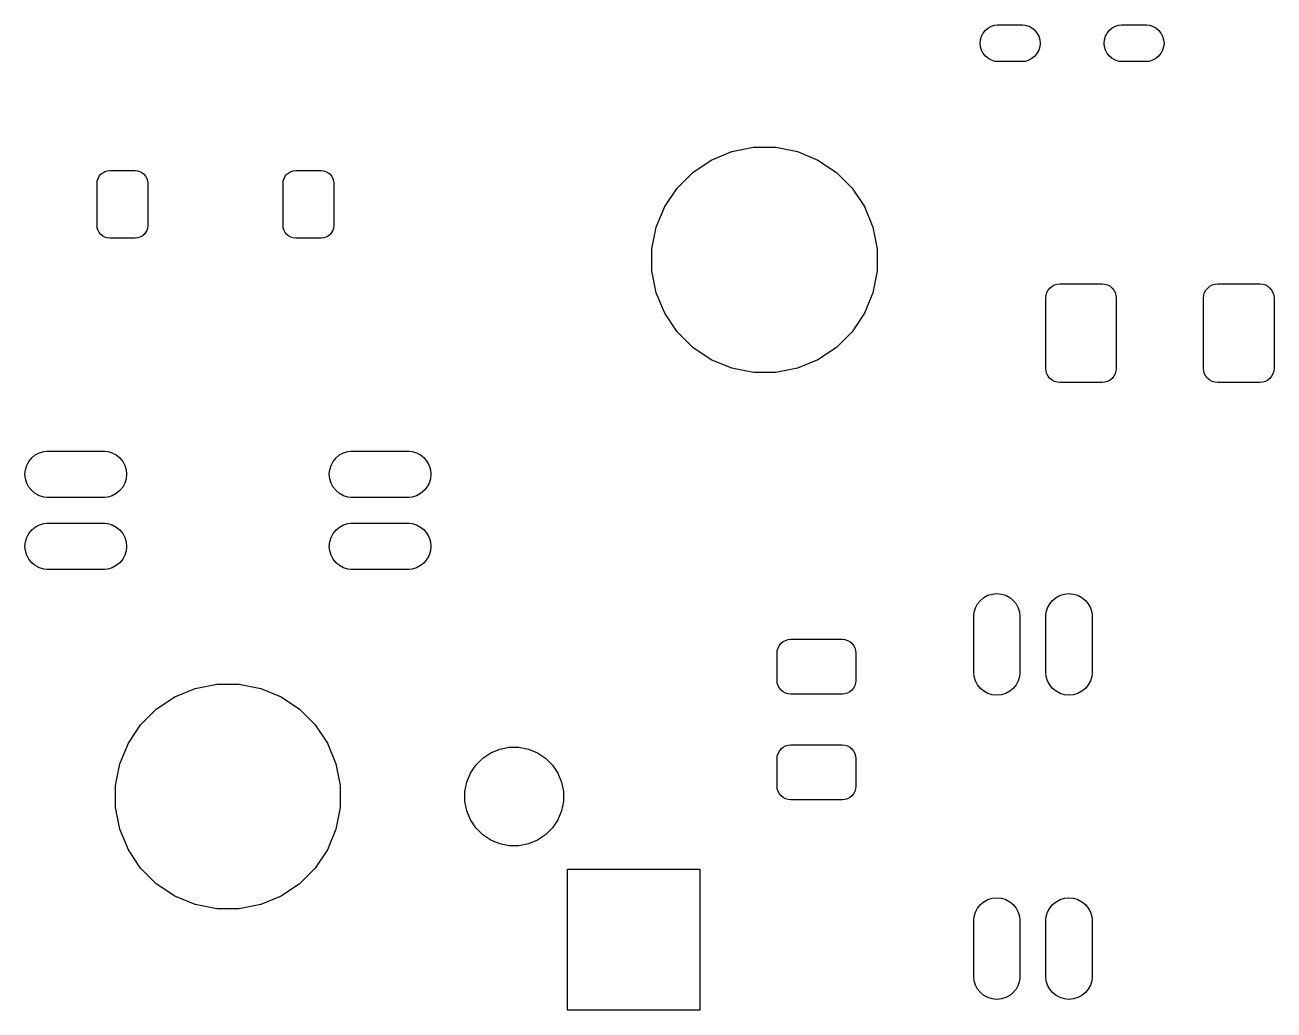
# Model space of a CAD drawing. Extents: x 100 to 259, y -126 to -47.
# Drawn here: x 198.8 to 220.97, y -82.37 to -64.89 of the extents above; entities that cross this region are included whole.
import ezdxf

# ---------------------------------------------------------------- set-up
doc = ezdxf.new("R2010")
doc.units = 0
doc.layers.add('BLACK', color=7, linetype='CONTINUOUS')

msp = doc.modelspace()

# ---------------------------------------------------------------- linework, layer by layer
at = {"layer": 'BLACK', "linetype": 'CONTINUOUS'}
for p, q in [((215.853, -64.9811), (215.903, -64.9405)), ((215.903, -64.9405), (215.959, -64.9103)), ((215.959, -64.9103), (216.02, -64.8917)), ((216.02, -64.8917), (216.068, -64.887)), ((216.068, -64.887), (216.51, -64.887)), ((216.51, -64.887), (216.558, -64.8917)), ((216.558, -64.8917), (216.619, -64.9103)), ((216.619, -64.9103), (216.675, -64.9405)), ((216.675, -64.9405), (216.725, -64.9811)), ((218.053, -64.9811), (218.103, -64.9405)), ((218.103, -64.9405), (218.159, -64.9103)), ((218.159, -64.9103), (218.22, -64.8917)), ((218.22, -64.8917), (218.268, -64.887)), ((218.268, -64.887), (218.71, -64.887)), ((218.71, -64.887), (218.758, -64.8917)), ((218.758, -64.8917), (218.819, -64.9103)), ((218.819, -64.9103), (218.875, -64.9405)), ((218.875, -64.9405), (218.925, -64.9811)), ((215.757, -65.212), (215.764, -65.1483)), ((215.764, -65.1483), (215.782, -65.087)), ((215.782, -65.087), (215.812, -65.0306)), ((215.812, -65.0306), (215.853, -64.9811)), ((216.725, -64.9811), (216.766, -65.0306)), ((216.766, -65.0306), (216.796, -65.087)), ((216.796, -65.087), (216.814, -65.1483)), ((216.814, -65.1483), (216.821, -65.212)), ((217.957, -65.212), (217.964, -65.1483)), ((217.964, -65.1483), (217.982, -65.087)), ((217.982, -65.087), (218.012, -65.0306)), ((218.012, -65.0306), (218.053, -64.9811)), ((218.925, -64.9811), (218.966, -65.0306)), ((218.966, -65.0306), (218.996, -65.087)), ((218.996, -65.087), (219.014, -65.1483)), ((219.014, -65.1483), (219.021, -65.212)), ((215.764, -65.2757), (215.757, -65.212)), ((215.782, -65.337), (215.764, -65.2757)), ((215.812, -65.3934), (215.782, -65.337)), ((215.853, -65.4429), (215.812, -65.3934)), ((216.766, -65.3934), (216.725, -65.4429)), ((216.796, -65.337), (216.766, -65.3934)), ((216.814, -65.2757), (216.796, -65.337)), ((216.821, -65.212), (216.814, -65.2757)), ((217.964, -65.2757), (217.957, -65.212)), ((217.982, -65.337), (217.964, -65.2757)), ((218.012, -65.3934), (217.982, -65.337)), ((218.053, -65.4429), (218.012, -65.3934)), ((218.966, -65.3934), (218.925, -65.4429)), ((218.996, -65.337), (218.966, -65.3934)), ((219.014, -65.2757), (218.996, -65.337)), ((219.021, -65.212), (219.014, -65.2757)), ((215.903, -65.4835), (215.853, -65.4429)), ((215.959, -65.5137), (215.903, -65.4835)), ((216.02, -65.5323), (215.959, -65.5137)), ((216.068, -65.537), (216.02, -65.5323)), ((216.51, -65.537), (216.068, -65.537)), ((216.558, -65.5323), (216.51, -65.537)), ((216.619, -65.5137), (216.558, -65.5323)), ((216.675, -65.4835), (216.619, -65.5137)), ((216.725, -65.4429), (216.675, -65.4835)), ((218.103, -65.4835), (218.053, -65.4429)), ((218.159, -65.5137), (218.103, -65.4835)), ((218.22, -65.5323), (218.159, -65.5137)), ((218.268, -65.537), (218.22, -65.5323)), ((218.71, -65.537), (218.268, -65.537)), ((218.758, -65.5323), (218.71, -65.537)), ((218.819, -65.5137), (218.758, -65.5323)), ((218.875, -65.4835), (218.819, -65.5137)), ((218.925, -65.4429), (218.875, -65.4835)), ((210.984, -67.2839), (211.348, -67.1331)), ((211.348, -67.1331), (211.734, -67.0562)), ((211.734, -67.0562), (212.128, -67.0562)), ((212.128, -67.0562), (212.515, -67.1331)), ((212.515, -67.1331), (212.879, -67.2839)), ((210.656, -67.5027), (210.984, -67.2839)), ((212.879, -67.2839), (213.206, -67.5027)), ((200.088, -67.6531), (200.101, -67.6109)), ((200.101, -67.6109), (200.122, -67.572)), ((200.122, -67.572), (200.15, -67.5379)), ((200.15, -67.5379), (200.184, -67.5099)), ((200.184, -67.5099), (200.223, -67.4891)), ((200.223, -67.4891), (200.265, -67.4763)), ((200.265, -67.4763), (200.309, -67.472)), ((200.309, -67.472), (200.759, -67.472)), ((200.759, -67.472), (200.803, -67.4763)), ((200.803, -67.4763), (200.845, -67.4891)), ((200.845, -67.4891), (200.884, -67.5099)), ((200.884, -67.5099), (200.918, -67.5379)), ((200.918, -67.5379), (200.946, -67.572)), ((200.946, -67.572), (200.967, -67.6109)), ((200.967, -67.6109), (200.98, -67.6531)), ((203.389, -67.6531), (203.402, -67.6109)), ((203.402, -67.6109), (203.423, -67.572)), ((203.423, -67.572), (203.451, -67.5379)), ((203.451, -67.5379), (203.485, -67.5099)), ((203.485, -67.5099), (203.524, -67.4891)), ((203.524, -67.4891), (203.566, -67.4763)), ((203.566, -67.4763), (203.61, -67.472)), ((203.61, -67.472), (204.06, -67.472)), ((204.06, -67.472), (204.104, -67.4763)), ((204.104, -67.4763), (204.146, -67.4891)), ((204.146, -67.4891), (204.185, -67.5099)), ((204.185, -67.5099), (204.219, -67.5379)), ((204.219, -67.5379), (204.247, -67.572)), ((204.247, -67.572), (204.268, -67.6109)), ((204.268, -67.6109), (204.281, -67.6531)), ((210.378, -67.7813), (210.656, -67.5027)), ((213.206, -67.5027), (213.485, -67.7813)), ((200.084, -67.697), (200.088, -67.6531)), ((200.084, -68.447), (200.084, -67.697)), ((200.98, -67.6531), (200.984, -67.697)), ((200.984, -67.697), (200.984, -68.447)), ((203.385, -67.697), (203.389, -67.6531)), ((203.385, -68.447), (203.385, -67.697)), ((204.281, -67.6531), (204.285, -67.697)), ((204.285, -67.697), (204.285, -68.447)), ((210.159, -68.1089), (210.378, -67.7813)), ((213.485, -67.7813), (213.704, -68.1089)), ((210.008, -68.4729), (210.159, -68.1089)), ((213.704, -68.1089), (213.854, -68.4729)), ((200.088, -68.4909), (200.084, -68.447)), ((200.101, -68.5331), (200.088, -68.4909)), ((200.98, -68.4909), (200.967, -68.5331)), ((200.984, -68.447), (200.98, -68.4909)), ((203.389, -68.4909), (203.385, -68.447)), ((203.402, -68.5331), (203.389, -68.4909)), ((204.281, -68.4909), (204.268, -68.5331)), ((204.285, -68.447), (204.281, -68.4909)), ((209.931, -68.8593), (210.008, -68.4729)), ((213.854, -68.4729), (213.931, -68.8593)), ((200.122, -68.572), (200.101, -68.5331)), ((200.15, -68.6061), (200.122, -68.572)), ((200.184, -68.6341), (200.15, -68.6061)), ((200.223, -68.6549), (200.184, -68.6341)), ((200.265, -68.6677), (200.223, -68.6549)), ((200.309, -68.672), (200.265, -68.6677)), ((200.759, -68.672), (200.309, -68.672)), ((200.803, -68.6677), (200.759, -68.672)), ((200.845, -68.6549), (200.803, -68.6677)), ((200.884, -68.6341), (200.845, -68.6549)), ((200.918, -68.6061), (200.884, -68.6341)), ((200.946, -68.572), (200.918, -68.6061)), ((200.967, -68.5331), (200.946, -68.572)), ((203.423, -68.572), (203.402, -68.5331)), ((203.451, -68.6061), (203.423, -68.572)), ((203.485, -68.6341), (203.451, -68.6061)), ((203.524, -68.6549), (203.485, -68.6341)), ((203.566, -68.6677), (203.524, -68.6549)), ((203.61, -68.672), (203.566, -68.6677)), ((204.06, -68.672), (203.61, -68.672)), ((204.104, -68.6677), (204.06, -68.672)), ((204.146, -68.6549), (204.104, -68.6677)), ((204.185, -68.6341), (204.146, -68.6549)), ((204.219, -68.6061), (204.185, -68.6341)), ((204.247, -68.572), (204.219, -68.6061)), ((204.268, -68.5331), (204.247, -68.572)), ((209.931, -69.2532), (209.931, -68.8593)), ((213.931, -68.8593), (213.931, -69.2532)), ((210.008, -69.6396), (209.931, -69.2532)), ((213.931, -69.2532), (213.854, -69.6396)), ((216.942, -69.6373), (216.965, -69.5941)), ((216.965, -69.5941), (216.996, -69.5562)), ((216.996, -69.5562), (217.034, -69.5251)), ((217.034, -69.5251), (217.077, -69.502)), ((217.077, -69.502), (217.124, -69.4878)), ((217.124, -69.4878), (217.173, -69.483)), ((217.173, -69.483), (217.923, -69.483)), ((217.923, -69.483), (217.972, -69.4878)), ((217.972, -69.4878), (218.019, -69.502)), ((218.019, -69.502), (218.062, -69.5251)), ((218.062, -69.5251), (218.1, -69.5562)), ((218.1, -69.5562), (218.131, -69.5941)), ((218.131, -69.5941), (218.154, -69.6373)), ((219.742, -69.6373), (219.765, -69.5941)), ((219.765, -69.5941), (219.796, -69.5562)), ((219.796, -69.5562), (219.834, -69.5251)), ((219.834, -69.5251), (219.877, -69.502)), ((219.877, -69.502), (219.924, -69.4878)), ((219.924, -69.4878), (219.973, -69.483)), ((219.973, -69.483), (220.723, -69.483)), ((220.723, -69.483), (220.772, -69.4878)), ((220.772, -69.4878), (220.819, -69.502)), ((220.819, -69.502), (220.862, -69.5251)), ((220.862, -69.5251), (220.9, -69.5562)), ((220.9, -69.5562), (220.931, -69.5941)), ((220.931, -69.5941), (220.954, -69.6373)), ((210.159, -70.0036), (210.008, -69.6396)), ((213.854, -69.6396), (213.704, -70.0036)), ((216.923, -69.733), (216.928, -69.6842)), ((216.923, -70.983), (216.923, -69.733)), ((216.928, -69.6842), (216.942, -69.6373)), ((218.154, -69.6373), (218.168, -69.6842)), ((218.168, -69.6842), (218.173, -69.733)), ((218.173, -69.733), (218.173, -70.983)), ((219.723, -69.733), (219.728, -69.6842)), ((219.723, -70.983), (219.723, -69.733)), ((219.728, -69.6842), (219.742, -69.6373)), ((220.954, -69.6373), (220.968, -69.6842)), ((220.968, -69.6842), (220.973, -69.733)), ((220.973, -69.733), (220.973, -70.983)), ((210.378, -70.3312), (210.159, -70.0036)), ((213.704, -70.0036), (213.485, -70.3312)), ((210.656, -70.6098), (210.378, -70.3312)), ((213.485, -70.3312), (213.206, -70.6098)), ((210.984, -70.8286), (210.656, -70.6098)), ((213.206, -70.6098), (212.879, -70.8286)), ((211.348, -70.9794), (210.984, -70.8286)), ((212.879, -70.8286), (212.515, -70.9794)), ((211.734, -71.0562), (211.348, -70.9794)), ((212.128, -71.0562), (211.734, -71.0562)), ((212.515, -70.9794), (212.128, -71.0562)), ((216.928, -71.0318), (216.923, -70.983)), ((216.942, -71.0787), (216.928, -71.0318)), ((216.965, -71.1219), (216.942, -71.0787)), ((216.996, -71.1598), (216.965, -71.1219)), ((217.034, -71.1909), (216.996, -71.1598)), ((218.1, -71.1598), (218.062, -71.1909)), ((218.131, -71.1219), (218.1, -71.1598)), ((218.154, -71.0787), (218.131, -71.1219)), ((218.168, -71.0318), (218.154, -71.0787)), ((218.173, -70.983), (218.168, -71.0318)), ((219.728, -71.0318), (219.723, -70.983)), ((219.742, -71.0787), (219.728, -71.0318)), ((219.765, -71.1219), (219.742, -71.0787)), ((219.796, -71.1598), (219.765, -71.1219)), ((219.834, -71.1909), (219.796, -71.1598)), ((220.9, -71.1598), (220.862, -71.1909)), ((220.931, -71.1219), (220.9, -71.1598)), ((220.954, -71.0787), (220.931, -71.1219)), ((220.968, -71.0318), (220.954, -71.0787)), ((220.973, -70.983), (220.968, -71.0318)), ((217.077, -71.214), (217.034, -71.1909)), ((217.124, -71.2282), (217.077, -71.214)), ((217.173, -71.233), (217.124, -71.2282)), ((217.923, -71.233), (217.173, -71.233)), ((217.972, -71.2282), (217.923, -71.233)), ((218.019, -71.214), (217.972, -71.2282)), ((218.062, -71.1909), (218.019, -71.214)), ((219.877, -71.214), (219.834, -71.1909)), ((219.924, -71.2282), (219.877, -71.214)), ((219.973, -71.233), (219.924, -71.2282)), ((220.723, -71.233), (219.973, -71.233)), ((220.772, -71.2282), (220.723, -71.233)), ((220.819, -71.214), (220.772, -71.2282)), ((220.862, -71.1909), (220.819, -71.214)), ((198.987, -72.5187), (199.059, -72.4806)), ((199.059, -72.4806), (199.136, -72.4572)), ((199.136, -72.4572), (199.196, -72.4513)), ((199.196, -72.4513), (200.216, -72.4513)), ((200.216, -72.4513), (200.277, -72.4572)), ((200.277, -72.4572), (200.354, -72.4806)), ((200.354, -72.4806), (200.425, -72.5187)), ((204.387, -72.5187), (204.459, -72.4806)), ((204.459, -72.4806), (204.536, -72.4572)), ((204.536, -72.4572), (204.596, -72.4513)), ((204.596, -72.4513), (205.616, -72.4513)), ((205.616, -72.4513), (205.677, -72.4572)), ((205.677, -72.4572), (205.754, -72.4806)), ((205.754, -72.4806), (205.825, -72.5187)), ((198.812, -72.7809), (198.836, -72.7036)), ((198.836, -72.7036), (198.874, -72.6324)), ((198.874, -72.6324), (198.925, -72.5699)), ((198.925, -72.5699), (198.987, -72.5187)), ((200.425, -72.5187), (200.488, -72.5699)), ((200.488, -72.5699), (200.539, -72.6324)), ((200.539, -72.6324), (200.577, -72.7036)), ((200.577, -72.7036), (200.6, -72.7809)), ((204.212, -72.7809), (204.236, -72.7036)), ((204.236, -72.7036), (204.274, -72.6324)), ((204.274, -72.6324), (204.325, -72.5699)), ((204.325, -72.5699), (204.387, -72.5187)), ((205.825, -72.5187), (205.888, -72.5699)), ((205.888, -72.5699), (205.939, -72.6324)), ((205.939, -72.6324), (205.977, -72.7036)), ((205.977, -72.7036), (206, -72.7809)), ((198.804, -72.8612), (198.812, -72.7809)), ((198.812, -72.9416), (198.804, -72.8612)), ((200.6, -72.7809), (200.608, -72.8612)), ((200.608, -72.8612), (200.6, -72.9416)), ((204.204, -72.8612), (204.212, -72.7809)), ((204.212, -72.9416), (204.204, -72.8612)), ((206, -72.7809), (206.008, -72.8612)), ((206.008, -72.8612), (206, -72.9416)), ((198.836, -73.0189), (198.812, -72.9416)), ((198.874, -73.0901), (198.836, -73.0189)), ((198.925, -73.1526), (198.874, -73.0901)), ((198.987, -73.2038), (198.925, -73.1526)), ((200.488, -73.1526), (200.425, -73.2038)), ((200.539, -73.0901), (200.488, -73.1526)), ((200.577, -73.0189), (200.539, -73.0901)), ((200.6, -72.9416), (200.577, -73.0189)), ((204.236, -73.0189), (204.212, -72.9416)), ((204.274, -73.0901), (204.236, -73.0189)), ((204.325, -73.1526), (204.274, -73.0901)), ((204.387, -73.2038), (204.325, -73.1526)), ((205.888, -73.1526), (205.825, -73.2038)), ((205.939, -73.0901), (205.888, -73.1526)), ((205.977, -73.0189), (205.939, -73.0901)), ((206, -72.9416), (205.977, -73.0189)), ((199.059, -73.2419), (198.987, -73.2038)), ((199.136, -73.2653), (199.059, -73.2419)), ((199.196, -73.2712), (199.136, -73.2653)), ((200.216, -73.2712), (199.196, -73.2712)), ((200.277, -73.2653), (200.216, -73.2712)), ((200.354, -73.2419), (200.277, -73.2653)), ((200.425, -73.2038), (200.354, -73.2419)), ((204.459, -73.2419), (204.387, -73.2038)), ((204.536, -73.2653), (204.459, -73.2419)), ((204.596, -73.2712), (204.536, -73.2653)), ((205.616, -73.2712), (204.596, -73.2712)), ((205.677, -73.2653), (205.616, -73.2712)), ((205.754, -73.2419), (205.677, -73.2653)), ((205.825, -73.2038), (205.754, -73.2419)), ((198.925, -73.8499), (198.987, -73.7987)), ((198.987, -73.7987), (199.059, -73.7606)), ((199.059, -73.7606), (199.136, -73.7372)), ((199.136, -73.7372), (199.196, -73.7313)), ((199.196, -73.7313), (200.216, -73.7313)), ((200.216, -73.7313), (200.277, -73.7372)), ((200.277, -73.7372), (200.354, -73.7606)), ((200.354, -73.7606), (200.425, -73.7987)), ((200.425, -73.7987), (200.488, -73.8499)), ((204.325, -73.8499), (204.387, -73.7987)), ((204.387, -73.7987), (204.459, -73.7606)), ((204.459, -73.7606), (204.536, -73.7372)), ((204.536, -73.7372), (204.596, -73.7313)), ((204.596, -73.7313), (205.616, -73.7313)), ((205.616, -73.7313), (205.677, -73.7372)), ((205.677, -73.7372), (205.754, -73.7606)), ((205.754, -73.7606), (205.825, -73.7987)), ((205.825, -73.7987), (205.888, -73.8499)), ((198.812, -74.0609), (198.836, -73.9836)), ((198.836, -73.9836), (198.874, -73.9124)), ((198.874, -73.9124), (198.925, -73.8499)), ((200.488, -73.8499), (200.539, -73.9124)), ((200.539, -73.9124), (200.577, -73.9836)), ((200.577, -73.9836), (200.6, -74.0609)), ((204.212, -74.0609), (204.236, -73.9836)), ((204.236, -73.9836), (204.274, -73.9124)), ((204.274, -73.9124), (204.325, -73.8499)), ((205.888, -73.8499), (205.939, -73.9124)), ((205.939, -73.9124), (205.977, -73.9836)), ((205.977, -73.9836), (206, -74.0609)), ((198.804, -74.1412), (198.812, -74.0609)), ((198.812, -74.2216), (198.804, -74.1412)), ((198.836, -74.2989), (198.812, -74.2216)), ((200.6, -74.2216), (200.577, -74.2989)), ((200.6, -74.0609), (200.608, -74.1412)), ((200.608, -74.1412), (200.6, -74.2216)), ((204.204, -74.1412), (204.212, -74.0609)), ((204.212, -74.2216), (204.204, -74.1412)), ((204.236, -74.2989), (204.212, -74.2216)), ((206, -74.2216), (205.977, -74.2989)), ((206, -74.0609), (206.008, -74.1412)), ((206.008, -74.1412), (206, -74.2216)), ((198.874, -74.3701), (198.836, -74.2989)), ((198.925, -74.4326), (198.874, -74.3701)), ((198.987, -74.4838), (198.925, -74.4326)), ((199.059, -74.5219), (198.987, -74.4838)), ((200.425, -74.4838), (200.354, -74.5219)), ((200.488, -74.4326), (200.425, -74.4838)), ((200.539, -74.3701), (200.488, -74.4326)), ((200.577, -74.2989), (200.539, -74.3701)), ((204.274, -74.3701), (204.236, -74.2989)), ((204.325, -74.4326), (204.274, -74.3701)), ((204.387, -74.4838), (204.325, -74.4326)), ((204.459, -74.5219), (204.387, -74.4838)), ((205.825, -74.4838), (205.754, -74.5219)), ((205.888, -74.4326), (205.825, -74.4838)), ((205.939, -74.3701), (205.888, -74.4326)), ((205.977, -74.2989), (205.939, -74.3701)), ((199.136, -74.5453), (199.059, -74.5219)), ((199.196, -74.5512), (199.136, -74.5453)), ((200.216, -74.5512), (199.196, -74.5512)), ((200.277, -74.5453), (200.216, -74.5512)), ((200.354, -74.5219), (200.277, -74.5453)), ((204.536, -74.5453), (204.459, -74.5219)), ((204.596, -74.5512), (204.536, -74.5453)), ((205.616, -74.5512), (204.596, -74.5512)), ((205.677, -74.5453), (205.616, -74.5512)), ((205.754, -74.5219), (205.677, -74.5453)), ((215.711, -75.1624), (215.762, -75.0999)), ((215.762, -75.0999), (215.825, -75.0487)), ((215.825, -75.0487), (215.896, -75.0106)), ((215.896, -75.0106), (215.973, -74.9872)), ((215.973, -74.9872), (216.054, -74.9793)), ((216.054, -74.9793), (216.134, -74.9872)), ((216.134, -74.9872), (216.211, -75.0106)), ((216.211, -75.0106), (216.283, -75.0487)), ((216.283, -75.0487), (216.345, -75.0999)), ((216.345, -75.0999), (216.396, -75.1624)), ((216.991, -75.1624), (217.042, -75.0999)), ((217.042, -75.0999), (217.105, -75.0487)), ((217.105, -75.0487), (217.176, -75.0106)), ((217.176, -75.0106), (217.253, -74.9872)), ((217.253, -74.9872), (217.334, -74.9793)), ((217.334, -74.9793), (217.414, -74.9872)), ((217.414, -74.9872), (217.491, -75.0106)), ((217.491, -75.0106), (217.563, -75.0487)), ((217.563, -75.0487), (217.625, -75.0999)), ((217.625, -75.0999), (217.676, -75.1624)), ((215.644, -75.3711), (215.65, -75.3109)), ((215.644, -76.3914), (215.644, -75.3711)), ((215.65, -75.3109), (215.673, -75.2336)), ((215.673, -75.2336), (215.711, -75.1624)), ((216.396, -75.1624), (216.434, -75.2336)), ((216.434, -75.2336), (216.458, -75.3109)), ((216.458, -75.3109), (216.464, -75.3711)), ((216.464, -75.3711), (216.464, -76.3914)), ((216.924, -75.3711), (216.93, -75.3109)), ((216.924, -76.3914), (216.924, -75.3711)), ((216.93, -75.3109), (216.953, -75.2336)), ((216.953, -75.2336), (216.991, -75.1624)), ((217.676, -75.1624), (217.714, -75.2336)), ((217.714, -75.2336), (217.738, -75.3109)), ((217.738, -75.3109), (217.744, -75.3711)), ((217.744, -75.3711), (217.744, -76.3914)), ((212.26, -75.8321), (212.302, -75.8096)), ((212.302, -75.8096), (212.348, -75.7957)), ((212.348, -75.7957), (212.396, -75.791)), ((212.396, -75.791), (213.308, -75.791)), ((213.308, -75.791), (213.356, -75.7957)), ((213.356, -75.7957), (213.402, -75.8096)), ((213.402, -75.8096), (213.444, -75.8321)), ((212.152, -76.0348), (212.157, -75.9872)), ((212.152, -76.5222), (212.152, -76.0348)), ((212.157, -75.9872), (212.171, -75.9415)), ((212.171, -75.9415), (212.193, -75.8993)), ((212.193, -75.8993), (212.223, -75.8624)), ((212.223, -75.8624), (212.26, -75.8321)), ((213.444, -75.8321), (213.481, -75.8624)), ((213.481, -75.8624), (213.511, -75.8993)), ((213.511, -75.8993), (213.533, -75.9415)), ((213.533, -75.9415), (213.547, -75.9872)), ((213.547, -75.9872), (213.552, -76.0348)), ((213.552, -76.0348), (213.552, -76.5222)), ((215.65, -76.4516), (215.644, -76.3914)), ((215.673, -76.5289), (215.65, -76.4516)), ((216.458, -76.4516), (216.434, -76.5289)), ((216.464, -76.3914), (216.458, -76.4516)), ((216.93, -76.4516), (216.924, -76.3914)), ((216.953, -76.5289), (216.93, -76.4516)), ((217.738, -76.4516), (217.714, -76.5289)), ((217.744, -76.3914), (217.738, -76.4516)), ((201.462, -76.8143), (201.825, -76.664)), ((201.825, -76.664), (202.21, -76.5874)), ((202.21, -76.5874), (202.603, -76.5874)), ((202.603, -76.5874), (202.988, -76.664)), ((202.988, -76.664), (203.351, -76.8143)), ((212.157, -76.5698), (212.152, -76.5222)), ((212.171, -76.6155), (212.157, -76.5698)), ((212.193, -76.6577), (212.171, -76.6155)), ((212.223, -76.6946), (212.193, -76.6577)), ((212.26, -76.7249), (212.223, -76.6946)), ((213.481, -76.6946), (213.444, -76.7249)), ((213.511, -76.6577), (213.481, -76.6946)), ((213.533, -76.6155), (213.511, -76.6577)), ((213.547, -76.5698), (213.533, -76.6155)), ((213.552, -76.5222), (213.547, -76.5698)), ((215.711, -76.6001), (215.673, -76.5289)), ((215.762, -76.6626), (215.711, -76.6001)), ((215.825, -76.7138), (215.762, -76.6626)), ((216.345, -76.6626), (216.283, -76.7138)), ((216.396, -76.6001), (216.345, -76.6626)), ((216.434, -76.5289), (216.396, -76.6001)), ((216.991, -76.6001), (216.953, -76.5289)), ((217.042, -76.6626), (216.991, -76.6001)), ((217.105, -76.7138), (217.042, -76.6626)), ((217.625, -76.6626), (217.563, -76.7138)), ((217.676, -76.6001), (217.625, -76.6626)), ((217.714, -76.5289), (217.676, -76.6001)), ((201.135, -77.0325), (201.462, -76.8143)), ((203.351, -76.8143), (203.677, -77.0325)), ((212.302, -76.7474), (212.26, -76.7249)), ((212.348, -76.7613), (212.302, -76.7474)), ((212.396, -76.766), (212.348, -76.7613)), ((213.308, -76.766), (212.396, -76.766)), ((213.356, -76.7613), (213.308, -76.766)), ((213.402, -76.7474), (213.356, -76.7613)), ((213.444, -76.7249), (213.402, -76.7474)), ((215.896, -76.7519), (215.825, -76.7138)), ((215.973, -76.7753), (215.896, -76.7519)), ((216.054, -76.7832), (215.973, -76.7753)), ((216.134, -76.7753), (216.054, -76.7832)), ((216.211, -76.7519), (216.134, -76.7753)), ((216.283, -76.7138), (216.211, -76.7519)), ((217.176, -76.7519), (217.105, -76.7138)), ((217.253, -76.7753), (217.176, -76.7519)), ((217.334, -76.7832), (217.253, -76.7753)), ((217.414, -76.7753), (217.334, -76.7832)), ((217.491, -76.7519), (217.414, -76.7753)), ((217.563, -76.7138), (217.491, -76.7519)), ((200.857, -77.3102), (201.135, -77.0325)), ((203.677, -77.0325), (203.955, -77.3102)), ((200.639, -77.6368), (200.857, -77.3102)), ((203.955, -77.3102), (204.173, -77.6368)), ((200.489, -77.9997), (200.639, -77.6368)), ((204.173, -77.6368), (204.324, -77.9997)), ((206.928, -77.9016), (207.072, -77.8058)), ((207.072, -77.8058), (207.231, -77.7399)), ((207.231, -77.7399), (207.4, -77.7062)), ((207.4, -77.7062), (207.572, -77.7062)), ((207.572, -77.7062), (207.741, -77.7399)), ((207.741, -77.7399), (207.901, -77.8058)), ((207.901, -77.8058), (208.044, -77.9016)), ((212.171, -77.8165), (212.193, -77.7743)), ((212.193, -77.7743), (212.223, -77.7374)), ((212.223, -77.7374), (212.26, -77.7071)), ((212.26, -77.7071), (212.302, -77.6846)), ((212.302, -77.6846), (212.348, -77.6707)), ((212.348, -77.6707), (212.396, -77.666)), ((212.396, -77.666), (213.308, -77.666)), ((213.308, -77.666), (213.356, -77.6707)), ((213.356, -77.6707), (213.402, -77.6846)), ((213.402, -77.6846), (213.444, -77.7071)), ((213.444, -77.7071), (213.481, -77.7374)), ((213.481, -77.7374), (213.511, -77.7743)), ((213.511, -77.7743), (213.533, -77.8165)), ((200.412, -78.3849), (200.489, -77.9997)), ((204.324, -77.9997), (204.4, -78.3849)), ((206.711, -78.1668), (206.807, -78.0235)), ((206.807, -78.0235), (206.928, -77.9016)), ((208.044, -77.9016), (208.166, -78.0235)), ((208.166, -78.0235), (208.262, -78.1668)), ((212.152, -77.9098), (212.157, -77.8622)), ((212.152, -78.3972), (212.152, -77.9098)), ((212.157, -77.8622), (212.171, -77.8165)), ((213.533, -77.8165), (213.547, -77.8622)), ((213.547, -77.8622), (213.552, -77.9098)), ((213.552, -77.9098), (213.552, -78.3972)), ((206.645, -78.326), (206.711, -78.1668)), ((208.262, -78.1668), (208.328, -78.326)), ((200.412, -78.7776), (200.412, -78.3849)), ((204.4, -78.3849), (204.4, -78.7776)), ((206.611, -78.4951), (206.645, -78.326)), ((208.328, -78.326), (208.361, -78.4951)), ((212.157, -78.4448), (212.152, -78.3972)), ((212.171, -78.4905), (212.157, -78.4448)), ((213.547, -78.4448), (213.533, -78.4905)), ((213.552, -78.3972), (213.547, -78.4448)), ((206.611, -78.6674), (206.611, -78.4951)), ((206.645, -78.8365), (206.611, -78.6674)), ((208.361, -78.6674), (208.328, -78.8365)), ((208.361, -78.4951), (208.361, -78.6674)), ((212.193, -78.5327), (212.171, -78.4905)), ((212.223, -78.5696), (212.193, -78.5327)), ((212.26, -78.5999), (212.223, -78.5696)), ((212.302, -78.6224), (212.26, -78.5999)), ((212.348, -78.6363), (212.302, -78.6224)), ((212.396, -78.641), (212.348, -78.6363)), ((213.308, -78.641), (212.396, -78.641)), ((213.356, -78.6363), (213.308, -78.641)), ((213.402, -78.6224), (213.356, -78.6363)), ((213.444, -78.5999), (213.402, -78.6224)), ((213.481, -78.5696), (213.444, -78.5999)), ((213.511, -78.5327), (213.481, -78.5696)), ((213.533, -78.4905), (213.511, -78.5327)), ((200.489, -79.1628), (200.412, -78.7776)), ((204.4, -78.7776), (204.324, -79.1628)), ((206.711, -78.9957), (206.645, -78.8365)), ((208.328, -78.8365), (208.262, -78.9957)), ((206.807, -79.139), (206.711, -78.9957)), ((206.928, -79.2609), (206.807, -79.139)), ((208.166, -79.139), (208.044, -79.2609)), ((208.262, -78.9957), (208.166, -79.139)), ((200.639, -79.5257), (200.489, -79.1628)), ((204.324, -79.1628), (204.173, -79.5257)), ((207.072, -79.3567), (206.928, -79.2609)), ((207.231, -79.4226), (207.072, -79.3567)), ((207.901, -79.3567), (207.741, -79.4226)), ((208.044, -79.2609), (207.901, -79.3567)), ((200.857, -79.8523), (200.639, -79.5257)), ((204.173, -79.5257), (203.955, -79.8523)), ((207.4, -79.4562), (207.231, -79.4226)), ((207.572, -79.4562), (207.4, -79.4562)), ((207.741, -79.4226), (207.572, -79.4562)), ((201.135, -80.13), (200.857, -79.8523)), ((203.955, -79.8523), (203.677, -80.13)), ((208.431, -82.3712), (208.431, -79.8713)), ((208.431, -79.8713), (210.781, -79.8713)), ((210.781, -79.8713), (210.781, -82.3712)), ((201.462, -80.3482), (201.135, -80.13)), ((203.677, -80.13), (203.351, -80.3482)), ((201.825, -80.4985), (201.462, -80.3482)), ((203.351, -80.3482), (202.988, -80.4985)), ((215.762, -80.4999), (215.825, -80.4487)), ((215.825, -80.4487), (215.896, -80.4106)), ((215.896, -80.4106), (215.973, -80.3872)), ((215.973, -80.3872), (216.054, -80.3793)), ((216.054, -80.3793), (216.134, -80.3872)), ((216.134, -80.3872), (216.211, -80.4106)), ((216.211, -80.4106), (216.283, -80.4487)), ((216.283, -80.4487), (216.345, -80.4999)), ((217.042, -80.4999), (217.105, -80.4487)), ((217.105, -80.4487), (217.176, -80.4106)), ((217.176, -80.4106), (217.253, -80.3872)), ((217.253, -80.3872), (217.334, -80.3793)), ((217.334, -80.3793), (217.414, -80.3872)), ((217.414, -80.3872), (217.491, -80.4106)), ((217.491, -80.4106), (217.563, -80.4487)), ((217.563, -80.4487), (217.625, -80.4999)), ((202.21, -80.5751), (201.825, -80.4985)), ((202.603, -80.5751), (202.21, -80.5751)), ((202.988, -80.4985), (202.603, -80.5751)), ((215.65, -80.7109), (215.673, -80.6336)), ((215.673, -80.6336), (215.711, -80.5624)), ((215.711, -80.5624), (215.762, -80.4999)), ((216.345, -80.4999), (216.396, -80.5624)), ((216.396, -80.5624), (216.434, -80.6336)), ((216.434, -80.6336), (216.458, -80.7109)), ((216.93, -80.7109), (216.953, -80.6336)), ((216.953, -80.6336), (216.991, -80.5624)), ((216.991, -80.5624), (217.042, -80.4999)), ((217.625, -80.4999), (217.676, -80.5624)), ((217.676, -80.5624), (217.714, -80.6336)), ((217.714, -80.6336), (217.738, -80.7109)), ((215.644, -80.7711), (215.65, -80.7109)), ((215.644, -81.7914), (215.644, -80.7711)), ((216.458, -80.7109), (216.464, -80.7711)), ((216.464, -80.7711), (216.464, -81.7914)), ((216.924, -80.7711), (216.93, -80.7109)), ((216.924, -81.7914), (216.924, -80.7711)), ((217.738, -80.7109), (217.744, -80.7711)), ((217.744, -80.7711), (217.744, -81.7914)), ((215.65, -81.8516), (215.644, -81.7914)), ((216.464, -81.7914), (216.458, -81.8516)), ((216.93, -81.8516), (216.924, -81.7914)), ((217.744, -81.7914), (217.738, -81.8516)), ((215.673, -81.9289), (215.65, -81.8516)), ((215.711, -82.0001), (215.673, -81.9289)), ((215.762, -82.0626), (215.711, -82.0001)), ((216.396, -82.0001), (216.345, -82.0626)), ((216.434, -81.9289), (216.396, -82.0001)), ((216.458, -81.8516), (216.434, -81.9289)), ((216.953, -81.9289), (216.93, -81.8516)), ((216.991, -82.0001), (216.953, -81.9289)), ((217.042, -82.0626), (216.991, -82.0001)), ((217.676, -82.0001), (217.625, -82.0626)), ((217.714, -81.9289), (217.676, -82.0001)), ((217.738, -81.8516), (217.714, -81.9289)), ((215.825, -82.1138), (215.762, -82.0626)), ((215.896, -82.1519), (215.825, -82.1138)), ((215.973, -82.1753), (215.896, -82.1519)), ((216.054, -82.1832), (215.973, -82.1753)), ((216.134, -82.1753), (216.054, -82.1832)), ((216.211, -82.1519), (216.134, -82.1753)), ((216.283, -82.1138), (216.211, -82.1519)), ((216.345, -82.0626), (216.283, -82.1138)), ((217.105, -82.1138), (217.042, -82.0626)), ((217.176, -82.1519), (217.105, -82.1138)), ((217.253, -82.1753), (217.176, -82.1519)), ((217.334, -82.1832), (217.253, -82.1753)), ((217.414, -82.1753), (217.334, -82.1832)), ((217.491, -82.1519), (217.414, -82.1753)), ((217.563, -82.1138), (217.491, -82.1519)), ((217.625, -82.0626), (217.563, -82.1138)), ((210.781, -82.3712), (208.431, -82.3712))]:
    msp.add_line(p, q, dxfattribs=at)

doc.saveas('drawing.dxf')
